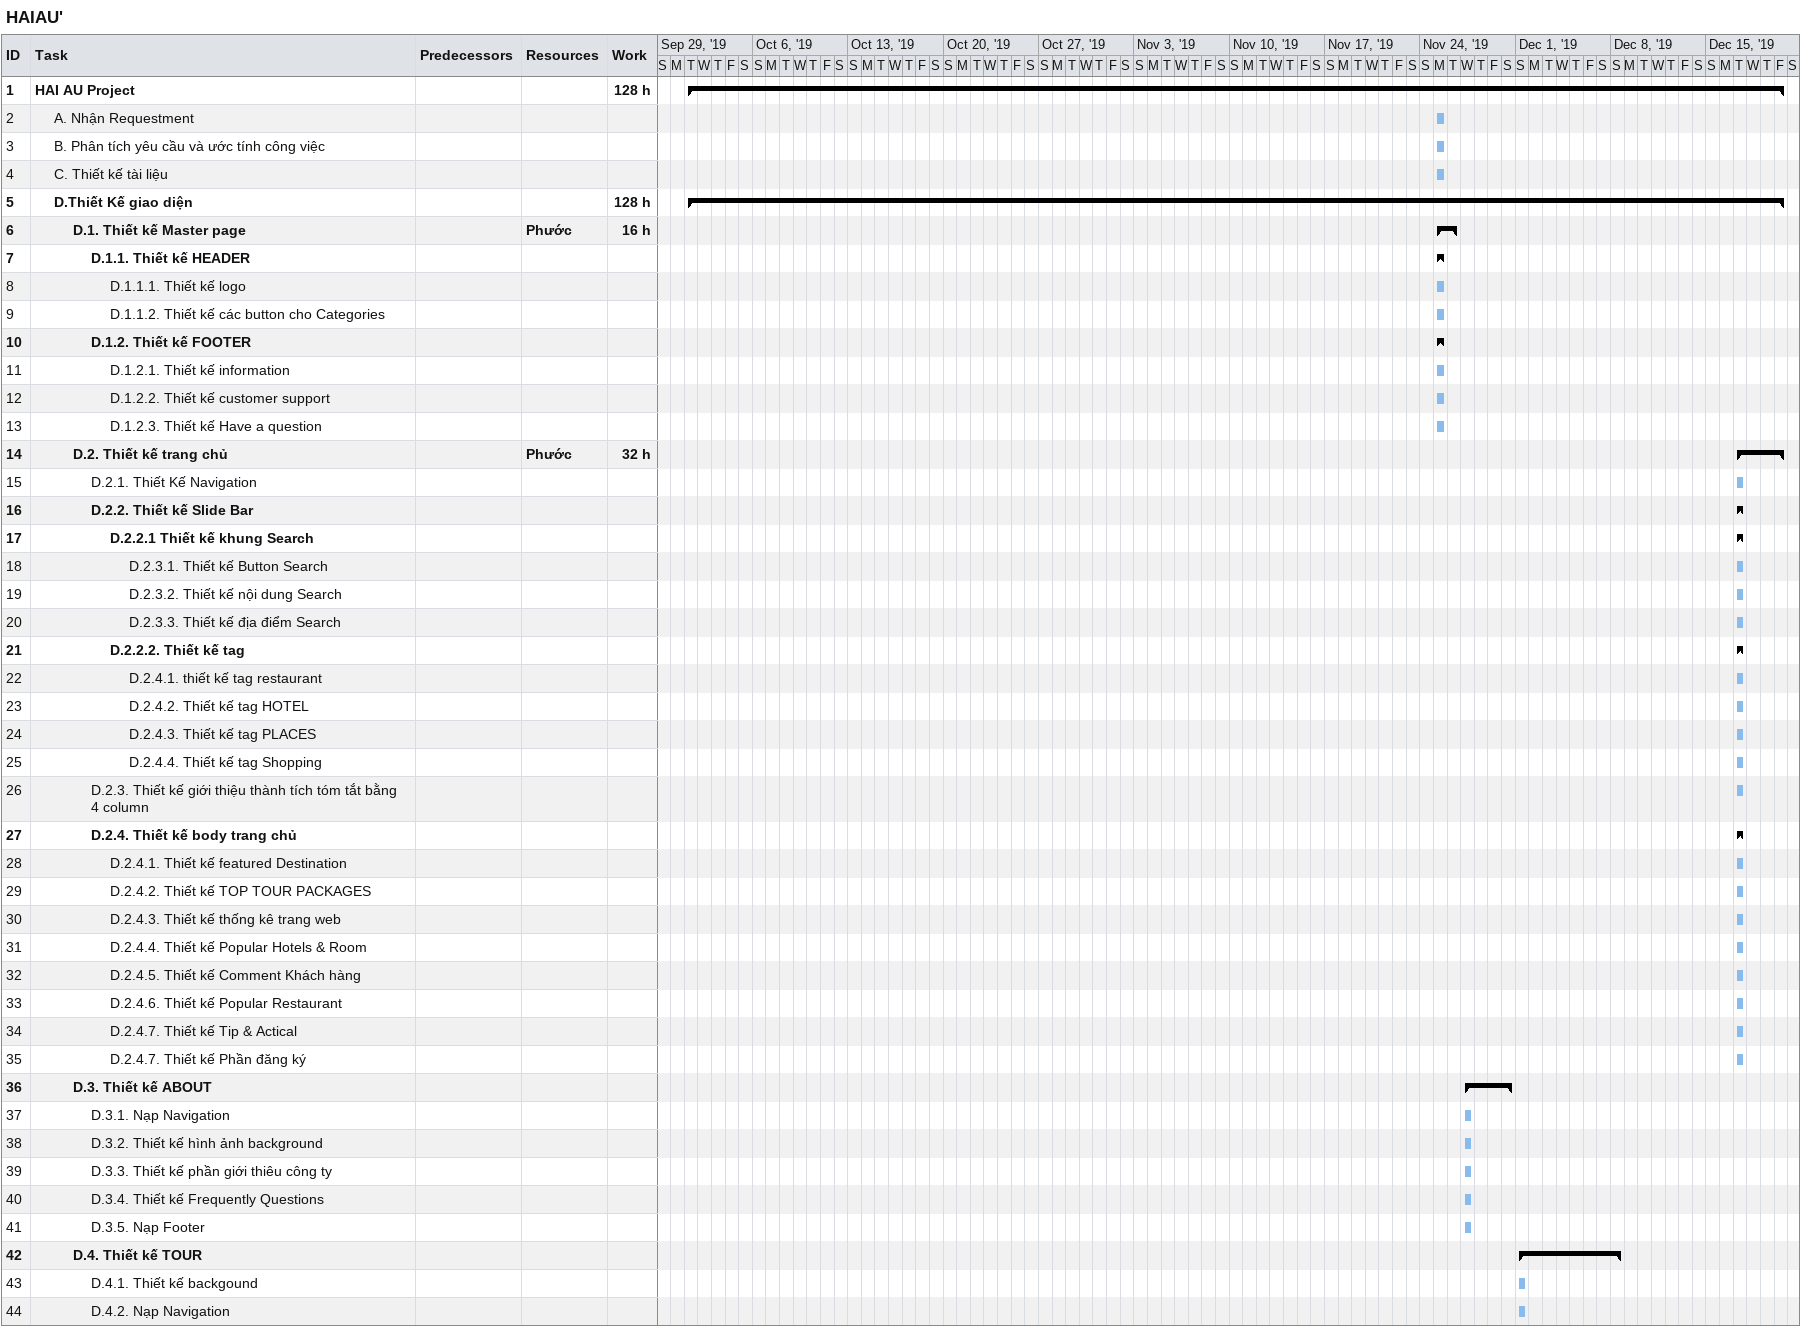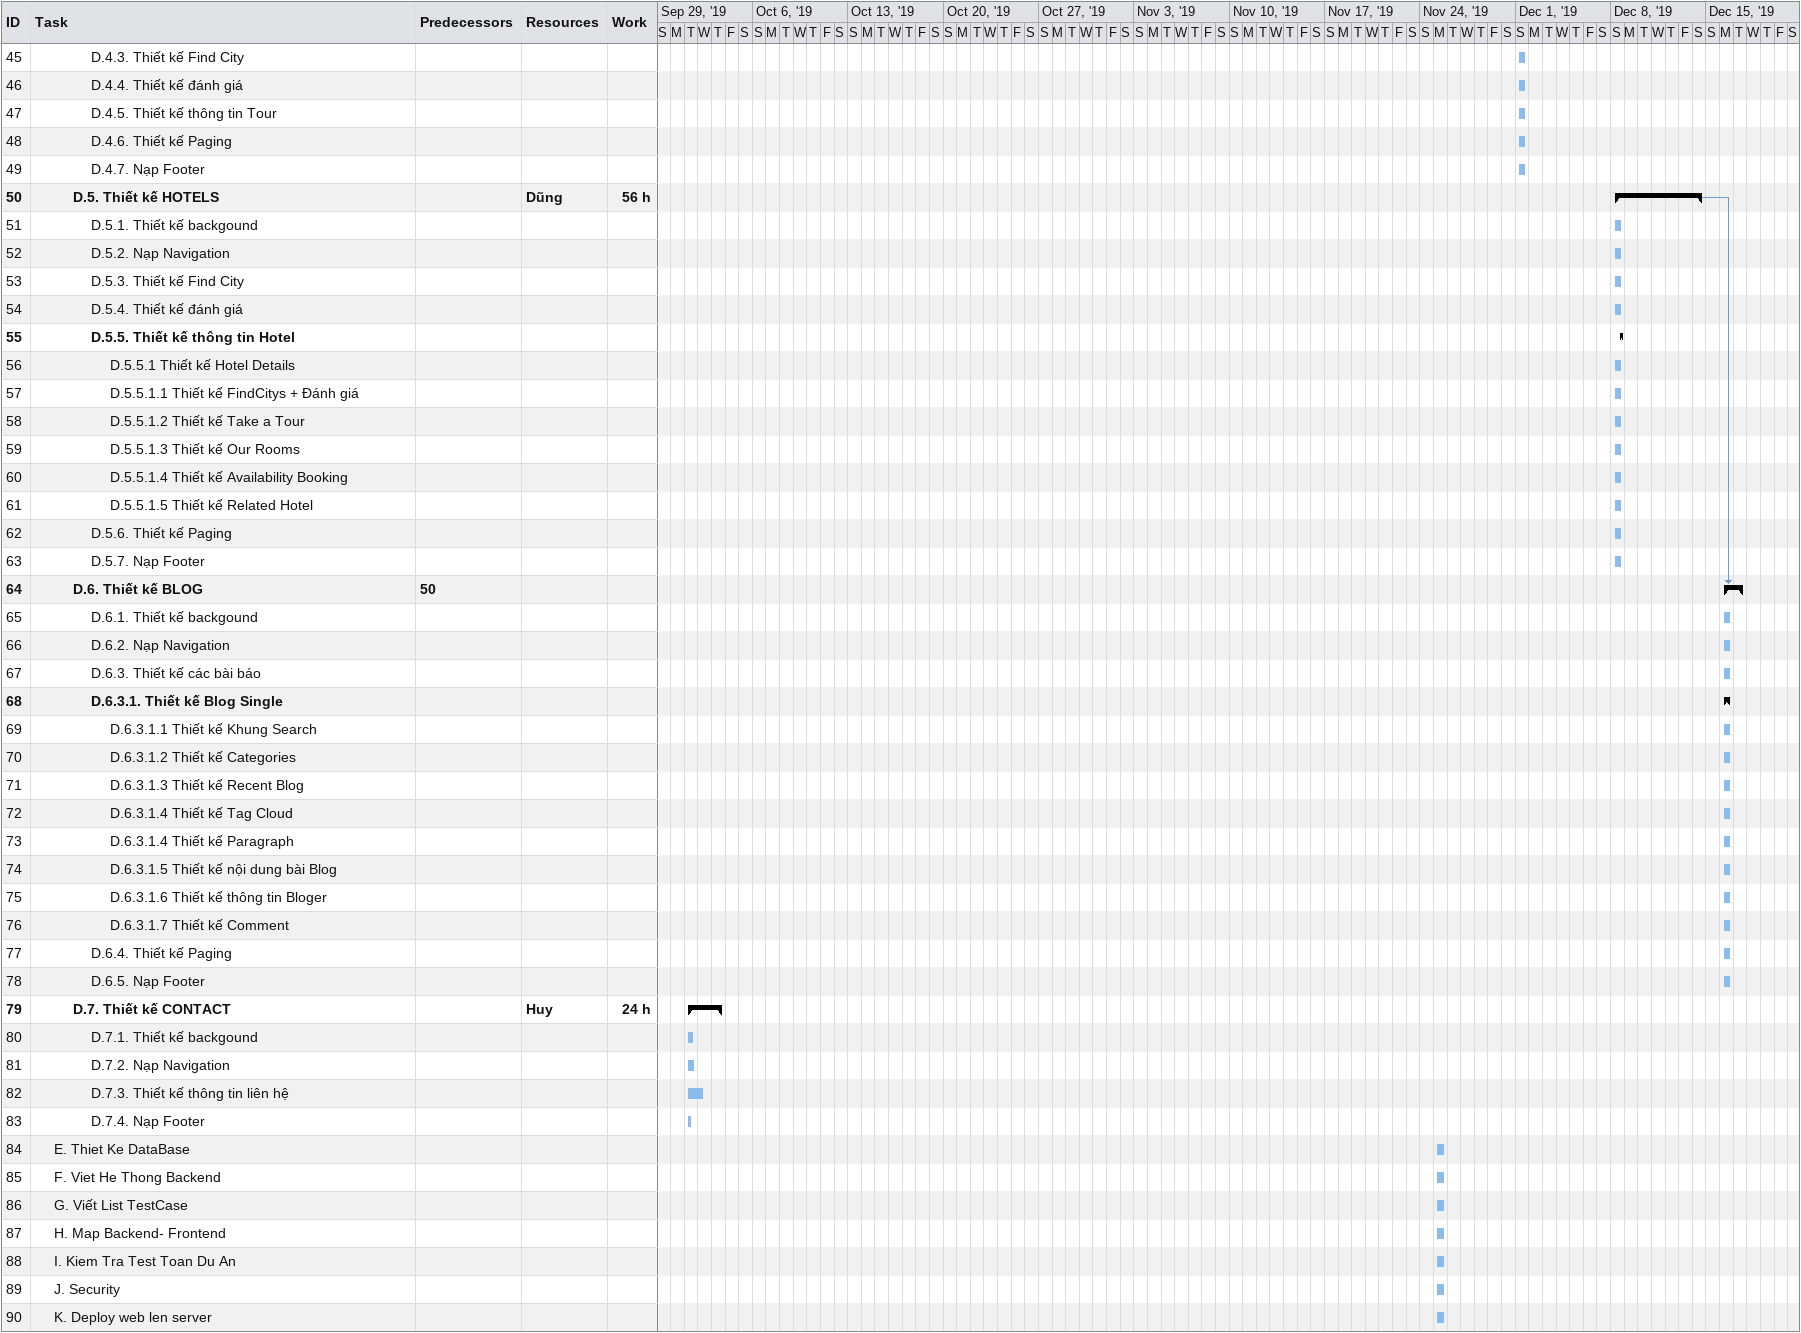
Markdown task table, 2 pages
HAIAU'

| ID | Level | Task | Start | Finish | Predecessors | Resources | Work (h) |
|---|---|---|---|---|---|---|---|
| 1 | 1 | **HAI AU Project** | 2019-10-01 | 2019-12-20 |  |  | 128 |
| 2 | 2 | A. Nhận Requestment | 2019-11-25 | 2019-11-25 |  |  |  |
| 3 | 2 | B. Phân tích yêu cầu và ước tính công việc | 2019-11-25 | 2019-11-25 |  |  |  |
| 4 | 2 | C. Thiết kế tài liệu | 2019-11-25 | 2019-11-25 |  |  |  |
| 5 | 2 | **D.Thiết Kế giao diện** | 2019-10-01 | 2019-12-20 |  |  | 128 |
| 6 | 3 | **D.1. Thiết kế Master page** | 2019-11-25 | 2019-11-26 |  | Phước | 16 |
| 7 | 4 | **D.1.1. Thiết kế HEADER** | 2019-11-25 | 2019-11-25 |  |  |  |
| 8 | 5 | D.1.1.1. Thiết kế logo | 2019-11-25 | 2019-11-25 |  |  |  |
| 9 | 5 | D.1.1.2. Thiết kế các button cho Categories | 2019-11-25 | 2019-11-25 |  |  |  |
| 10 | 4 | **D.1.2. Thiết kế FOOTER** | 2019-11-25 | 2019-11-25 |  |  |  |
| 11 | 5 | D.1.2.1. Thiết kế information | 2019-11-25 | 2019-11-25 |  |  |  |
| 12 | 5 | D.1.2.2. Thiết kế customer support | 2019-11-25 | 2019-11-25 |  |  |  |
| 13 | 5 | D.1.2.3. Thiết kế Have a question | 2019-11-25 | 2019-11-25 |  |  |  |
| 14 | 3 | **D.2. Thiết kế trang chủ** | 2019-12-17 | 2019-12-20 |  | Phước | 32 |
| 15 | 4 | D.2.1. Thiết Kế Navigation | 2019-12-17 | 2019-12-17 |  |  |  |
| 16 | 4 | **D.2.2. Thiết kế Slide Bar** | 2019-12-17 | 2019-12-17 |  |  |  |
| 17 | 5 | **D.2.2.1 Thiết kế khung Search** | 2019-12-17 | 2019-12-17 |  |  |  |
| 18 | 6 | D.2.3.1. Thiết kế Button Search | 2019-12-17 | 2019-12-17 |  |  |  |
| 19 | 6 | D.2.3.2. Thiết kế nội dung Search | 2019-12-17 | 2019-12-17 |  |  |  |
| 20 | 6 | D.2.3.3. Thiết kế địa điểm Search | 2019-12-17 | 2019-12-17 |  |  |  |
| 21 | 5 | **D.2.2.2. Thiết kế tag** | 2019-12-17 | 2019-12-17 |  |  |  |
| 22 | 6 | D.2.4.1. thiết kế tag restaurant | 2019-12-17 | 2019-12-17 |  |  |  |
| 23 | 6 | D.2.4.2. Thiết kế tag HOTEL | 2019-12-17 | 2019-12-17 |  |  |  |
| 24 | 6 | D.2.4.3. Thiết kế tag PLACES | 2019-12-17 | 2019-12-17 |  |  |  |
| 25 | 6 | D.2.4.4. Thiết kế tag Shopping | 2019-12-17 | 2019-12-17 |  |  |  |
| 26 | 4 | D.2.3. Thiết kế giới thiệu thành tích tóm tắt bằng 4 column | 2019-12-17 | 2019-12-17 |  |  |  |
| 27 | 4 | **D.2.4. Thiết kế body trang chủ** | 2019-12-17 | 2019-12-17 |  |  |  |
| 28 | 5 | D.2.4.1. Thiết kế featured Destination | 2019-12-17 | 2019-12-17 |  |  |  |
| 29 | 5 | D.2.4.2. Thiết kế TOP TOUR PACKAGES | 2019-12-17 | 2019-12-17 |  |  |  |
| 30 | 5 | D.2.4.3. Thiết kế thống kê trang web | 2019-12-17 | 2019-12-17 |  |  |  |
| 31 | 5 | D.2.4.4. Thiết kế Popular Hotels & Room | 2019-12-17 | 2019-12-17 |  |  |  |
| 32 | 5 | D.2.4.5. Thiết kế Comment Khách hàng | 2019-12-17 | 2019-12-17 |  |  |  |
| 33 | 5 | D.2.4.6. Thiết kế Popular Restaurant | 2019-12-17 | 2019-12-17 |  |  |  |
| 34 | 5 | D.2.4.7. Thiết kế Tip & Actical | 2019-12-17 | 2019-12-17 |  |  |  |
| 35 | 5 | D.2.4.7. Thiết kế Phần đăng ký | 2019-12-17 | 2019-12-17 |  |  |  |
| 36 | 3 | **D.3. Thiết kế ABOUT** | 2019-11-27 | 2019-11-30 |  |  |  |
| 37 | 4 | D.3.1. Nạp Navigation | 2019-11-27 | 2019-11-27 |  |  |  |
| 38 | 4 | D.3.2. Thiết kế hình ảnh background | 2019-11-27 | 2019-11-27 |  |  |  |
| 39 | 4 | D.3.3. Thiết kế phần giới thiêu công ty | 2019-11-27 | 2019-11-27 |  |  |  |
| 40 | 4 | D.3.4. Thiết kế Frequently Questions | 2019-11-27 | 2019-11-27 |  |  |  |
| 41 | 4 | D.3.5. Nạp Footer | 2019-11-27 | 2019-11-27 |  |  |  |
| 42 | 3 | **D.4. Thiết kế TOUR** | 2019-12-01 | 2019-12-08 |  |  |  |
| 43 | 4 | D.4.1. Thiết kế backgound | 2019-12-01 | 2019-12-01 |  |  |  |
| 44 | 4 | D.4.2. Nạp Navigation | 2019-12-01 | 2019-12-01 |  |  |  |
| 45 | 4 | D.4.3. Thiết kế Find City | 2019-12-01 | 2019-12-01 |  |  |  |
| 46 | 4 | D.4.4. Thiết kế đánh giá | 2019-12-01 | 2019-12-01 |  |  |  |
| 47 | 4 | D.4.5. Thiết kế thông tin Tour | 2019-12-01 | 2019-12-01 |  |  |  |
| 48 | 4 | D.4.6. Thiết kế Paging | 2019-12-01 | 2019-12-01 |  |  |  |
| 49 | 4 | D.4.7. Nạp Footer | 2019-12-01 | 2019-12-01 |  |  |  |
| 50 | 3 | **D.5. Thiết kế HOTELS** | 2019-12-08 | 2019-12-14 |  | Dũng | 56 |
| 51 | 4 | D.5.1. Thiết kế backgound | 2019-12-08 | 2019-12-08 |  |  |  |
| 52 | 4 | D.5.2. Nạp Navigation | 2019-12-08 | 2019-12-08 |  |  |  |
| 53 | 4 | D.5.3. Thiết kế Find City | 2019-12-08 | 2019-12-08 |  |  |  |
| 54 | 4 | D.5.4. Thiết kế đánh giá | 2019-12-08 | 2019-12-08 |  |  |  |
| 55 | 4 | **D.5.5. Thiết kế thông tin Hotel** | 2019-12-08 | 2019-12-08 |  |  |  |
| 56 | 5 | D.5.5.1 Thiết kế Hotel Details | 2019-12-08 | 2019-12-08 |  |  |  |
| 57 | 5 | D.5.5.1.1 Thiết kế FindCitys + Đánh giá | 2019-12-08 | 2019-12-08 |  |  |  |
| 58 | 5 | D.5.5.1.2 Thiết kế Take a Tour | 2019-12-08 | 2019-12-08 |  |  |  |
| 59 | 5 | D.5.5.1.3 Thiết kế Our Rooms | 2019-12-08 | 2019-12-08 |  |  |  |
| 60 | 5 | D.5.5.1.4 Thiết kế Availability Booking | 2019-12-08 | 2019-12-08 |  |  |  |
| 61 | 5 | D.5.5.1.5 Thiết kế Related Hotel | 2019-12-08 | 2019-12-08 |  |  |  |
| 62 | 4 | D.5.6. Thiết kế Paging | 2019-12-08 | 2019-12-08 |  |  |  |
| 63 | 4 | D.5.7. Nạp Footer | 2019-12-08 | 2019-12-08 |  |  |  |
| 64 | 3 | **D.6. Thiết kế BLOG** | 2019-12-16 | 2019-12-17 | 50 |  |  |
| 65 | 4 | D.6.1. Thiết kế backgound | 2019-12-16 | 2019-12-16 |  |  |  |
| 66 | 4 | D.6.2. Nạp Navigation | 2019-12-16 | 2019-12-16 |  |  |  |
| 67 | 4 | D.6.3. Thiết kế các bài báo | 2019-12-16 | 2019-12-16 |  |  |  |
| 68 | 4 | **D.6.3.1. Thiết kế Blog Single** | 2019-12-16 | 2019-12-16 |  |  |  |
| 69 | 5 | D.6.3.1.1 Thiết kế Khung Search | 2019-12-16 | 2019-12-16 |  |  |  |
| 70 | 5 | D.6.3.1.2 Thiết kế Categories | 2019-12-16 | 2019-12-16 |  |  |  |
| 71 | 5 | D.6.3.1.3 Thiết kế Recent Blog | 2019-12-16 | 2019-12-16 |  |  |  |
| 72 | 5 | D.6.3.1.4 Thiết kế Tag Cloud | 2019-12-16 | 2019-12-16 |  |  |  |
| 73 | 5 | D.6.3.1.4 Thiết kế Paragraph | 2019-12-16 | 2019-12-16 |  |  |  |
| 74 | 5 | D.6.3.1.5 Thiết kế nội dung bài Blog | 2019-12-16 | 2019-12-16 |  |  |  |
| 75 | 5 | D.6.3.1.6 Thiết kế thông tin Bloger | 2019-12-16 | 2019-12-16 |  |  |  |
| 76 | 5 | D.6.3.1.7 Thiết kế Comment | 2019-12-16 | 2019-12-16 |  |  |  |
| 77 | 4 | D.6.4. Thiết kế Paging | 2019-12-16 | 2019-12-16 |  |  |  |
| 78 | 4 | D.6.5. Nạp Footer | 2019-12-16 | 2019-12-16 |  |  |  |
| 79 | 3 | **D.7. Thiết kế CONTACT** | 2019-10-01 | 2019-10-03 |  | Huy | 24 |
| 80 | 4 | D.7.1. Thiết kế backgound | 2019-10-01 | 2019-10-01 |  |  |  |
| 81 | 4 | D.7.2. Nạp Navigation | 2019-10-01 | 2019-10-01 |  |  |  |
| 82 | 4 | D.7.3. Thiết kế thông tin liên hệ | 2019-10-01 | 2019-10-02 |  |  |  |
| 83 | 4 | D.7.4. Nạp Footer | 2019-10-01 | 2019-10-01 |  |  |  |
| 84 | 2 | E. Thiet Ke DataBase | 2019-11-25 | 2019-11-25 |  |  |  |
| 85 | 2 | F. Viet He Thong Backend | 2019-11-25 | 2019-11-25 |  |  |  |
| 86 | 2 | G. Viết List TestCase | 2019-11-25 | 2019-11-25 |  |  |  |
| 87 | 2 | H. Map Backend- Frontend | 2019-11-25 | 2019-11-25 |  |  |  |
| 88 | 2 | I. Kiem Tra Test Toan Du An | 2019-11-25 | 2019-11-25 |  |  |  |
| 89 | 2 | J. Security | 2019-11-25 | 2019-11-25 |  |  |  |
| 90 | 2 | K. Deploy web len server | 2019-11-25 | 2019-11-25 |  |  |  |
